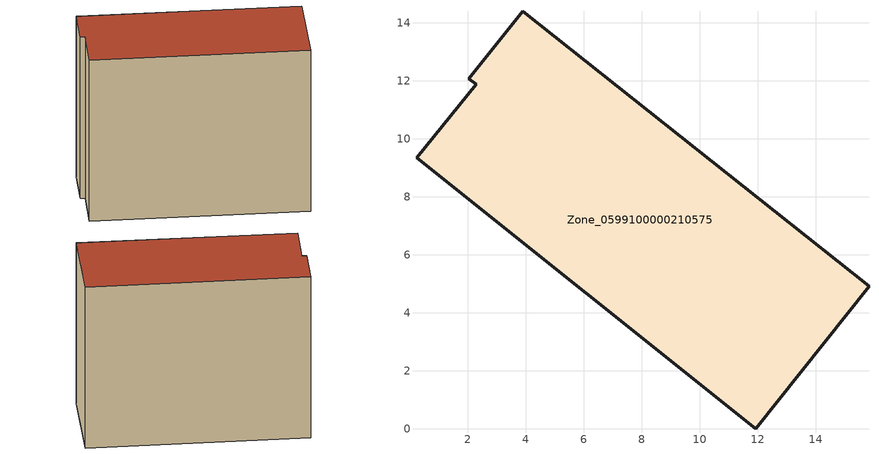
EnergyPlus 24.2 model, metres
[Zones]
Zone_0599100000210575
 floor ground (C_G): 15.83,4.91 11.93,0 0.22,9.35 2.28,11.87 2.03,12.07 3.88,14.4 z0
 wall outside (C_F): 15.83,4.91 3.88,14.4 2.03,12.07 2.28,11.87 0.22,9.35 11.93,0 15.83,4.91 z0:12.32
 roof outside (C_R): 11.93,0 15.83,4.91 3.88,14.4 2.03,12.07 2.28,11.87 0.22,9.35 z12.32
[BUILDING]
Pand.0599100000210575: North Axis=0; Terrain=City; Loads Convergence Tolerance Value=0.04; Temperature Convergence Tolerance Value=0.4; Solar Distribution=FullExterior; Maximum Number of Warmup Days=25; Minimum Number of Warmup Days=1
[Site:Location]
Rotterdam.The.Hague.AP_ZH_NLD Design_Conditions: Latitude=51.96; Longitude=4.45; Time Zone=1; Elevation=-4.5
[SITE:GROUNDTEMPERATURE:BUILDINGSURFACE]
18, 18, 18, 18, 18, 18, 18, 18, 18, 18, 18, 18
[MATERIAL] Thermal Absorptance=0.9; Solar Absorptance=0.7; Visible Absorptance=0.7
Name | Roughness | Thickness | Conductivity | Density | Specific Heat
G.TI.1946 | MediumSmooth | 0.15 | 1 | 540 | 1210
F.TI.1946 | Rough | 0.3 | 0.857143 | 1920 | 840
R.TI.1946 | MediumRough | 0.2 | 0.1 | 1500 | 1000
[CONSTRUCTION]
C_G: G.TI.1946
C_F: F.TI.1946
C_R: R.TI.1946
[ZONE]
Zone_0599100000210575: Type=1; Multiplier=1; Ceiling Height=Autocalculate; Volume=Autocalculate; Floor Area=autocalculate; Part of Total Floor Area=Yes
[ZONEINFILTRATION:DESIGNFLOWRATE]
Infil_Zone_0599100000210575: Zone or ZoneList or Space or SpaceList=Zone_0599100000210575; Schedule=AlwaysOn; Design Flow Rate Calculation Method=Flow/Area; Flow Rate per Floor Area=0.003; Constant Term Coefficient=1; Temperature Term Coefficient=0; Velocity Term Coefficient=0; Velocity Squared Term Coefficient=0
[HVACTEMPLATE:ZONE:IDEALLOADSAIRSYSTEM]
Zone_0599100000210575: Maximum Heating Supply Air Temperature=50; Minimum Cooling Supply Air Temperature=13; Maximum Heating Supply Air Humidity Ratio=0.0156; Minimum Cooling Supply Air Humidity Ratio=0.0077; Heating Limit=NoLimit; Cooling Limit=NoLimit; Dehumidification Control Type=ConstantSensibleHeatRatio; Cooling Sensible Heat Ratio=0.7; Dehumidification Setpoint=60; Humidification Control Type=None; Humidification Setpoint=30; Outdoor Air Method=None; Outdoor Air Flow Rate per Person=0.00944; Outdoor Air Flow Rate per Zone Floor Area=0; Outdoor Air Flow Rate per Zone=0; Demand Controlled Ventilation Type=None; Outdoor Air Economizer Type=NoEconomizer; Heat Recovery Type=None; Sensible Heat Recovery Effectiveness=0.7; Latent Heat Recovery Effectiveness=0.65
[ZONECONTROL:THERMOSTAT]
ThermostatControl_Zone_0599100000210575: Zone or ZoneList=Zone_0599100000210575; Control Type Schedule=DualSetpointControlType; Control 1=Thermostat_Zone_0599100000210575; Temperature Difference Between Cutout And Setpoint=0
[THERMOSTATSETPOINT:DUALSETPOINT]
Thermostat_Zone_0599100000210575: Heating Setpoint Temperature Schedule=HeatingSetpoint_Zone_0599100000210575; Cooling Setpoint Temperature Schedule=CoolingSetpoint_Zone_0599100000210575
[SCHEDULE:COMPACT]
HeatingSetpoint_Zone_0599100000210575: Through: 12/31, For: AllDays, Until: 24:00, 21
CoolingSetpoint_Zone_0599100000210575: Through: 12/31, For: AllDays, Until: 24:00, 24
DualSetpointControlType: Through: 12/31, For: AllDays, Until: 24:00, 4
AlwaysOn: Through: 12/31, For: AllDays, Until: 24:00, 1
